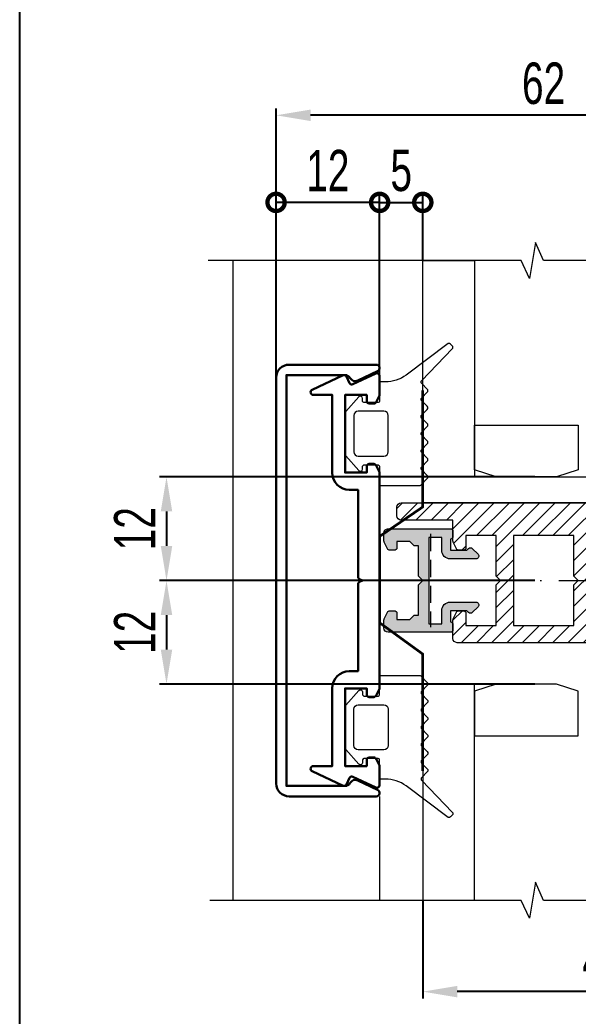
# Model space of a CAD drawing. Extents: x -37 to 8820, y -336 to 478.
# Drawn here: x 2120 to 2160.4, y 129.4 to 201.5 of the extents above; entities that cross this region are included whole.
import ezdxf

# ---------------------------------------------------------------- set-up
doc = ezdxf.new("R2010")
doc.units = 0
doc.header["$LTSCALE"] = 5
doc.linetypes.add('DASHDOT', pattern=[1, 0.5, -0.25, 0, -0.25])
doc.linetypes.add('HIDDEN', pattern=[0.375, 0.25, -0.125])
doc.layers.get('0').update_dxf_attribs({"linetype": 'CONTINUOUS', "lineweight": 30})
doc.layers.get('DEFPOINTS').update_dxf_attribs({"linetype": 'CONTINUOUS'})
for name, color, linetype, lineweight in [('1', 6, 'DASHDOT', 13), ('2', 3, 'HIDDEN', 13), ('Dimentions', 5, 'CONTINUOUS', 15), ('Glass', 5, 'CONTINUOUS', 20), ('Ал подклад', 7, 'CONTINUOUS', 20), ('Герлен', 7, 'CONTINUOUS', 60), ('Зигзаг', 1, 'CONTINUOUS', 15), ('Конструкции', 252, 'CONTINUOUS', 20), ('Подкладки', 1, 'CONTINUOUS', 20), ('Уплотнители', 1, 'CONTINUOUS', 20), ('Штриховка', 1, 'CONTINUOUS', 5)]:
    doc.layers.add(name, color=color, linetype=linetype, lineweight=lineweight)
doc.layers.add('Скрытые', color=14, linetype='CONTINUOUS', plot=False)
doc.styles.add('3', font='RUSS.SHX', dxfattribs={"width": 0.7, "height": 3})
doc.dimstyles.new('MX1_6', dxfattribs={"dimtxt": 3, "dimasz": 2.5, "dimexe": 0.5, "dimexo": 0, "dimgap": 0.8, "dimtad": 1, "dimlfac": 1.6, "dimdsep": 46, "dimtxsty": '3', "dimcen": 0, "dimclrd": 256, "dimclre": 256, "dimclrt": 256, "dimaunit": 1, "dimadec": 0, "dimazin": 0, "dimtfac": 1, "dimtmove": 0, "dimatfit": 1, "dimfxl": 1, "dimtvp": 1, "dimtolj": 1, "dimtzin": 0, "dimarcsym": 0})

# ---------------------------------------------------------------- blocks, each defined once
blk = doc.blocks.new('_DotSmall')
at = {"color": 0, "linetype": 'ByBlock', "const_width": 0.5}
blk.add_lwpolyline([(-0.0625, 0, 1), (0.0625, 0, 1)], format="xyb", close=True, dxfattribs=at)
blk = doc.blocks.new('*D852')
at = {"layer": 'DEFPOINTS', "color": 0, "linetype": 'Continuous', "transparency": 16777216}
for p in [(2149.183064226827, 188.3122635818556), (2149.183064226827, 184.0932647359161), (2146.058064226838, 175.7505308944471)]:
    blk.add_point(p, dxfattribs=at)
at = {"layer": 'Dimentions', "linetype": 'Continuous', "lineweight": -2, "transparency": 16777216}
for p, q in [((2146.058064226838, 175.7505308944471), (2146.058064226838, 188.8122635818556)), ((2146.058064226838, 188.3122635818556), (2149.183064226827, 188.3122635818556)), ((2149.183064226827, 184.0932647359161), (2149.183064226827, 188.8122635818556))]:
    blk.add_line(p, q, dxfattribs=at)
at = {"layer": 'Dimentions', "linetype": 'Continuous', "lineweight": -2, "transparency": 16777216, "xscale": 2.5, "yscale": 2.5, "zscale": 2.5, "rotation": 180}
blk.add_blockref('_DotSmall', (2146.058064226838, 188.3122635818556), dxfattribs=at)
at = {"layer": 'Dimentions', "linetype": 'Continuous', "lineweight": -2, "transparency": 16777216, "xscale": 2.5, "yscale": 2.5, "zscale": 2.5}
blk.add_blockref('_DotSmall', (2149.183064226827, 188.3122635818556), dxfattribs=at)
at = {"layer": 'Dimentions', "linetype": 'Continuous', "transparency": 16777216, "insert": (2147.620564226833, 190.6122635818556), "char_height": 3, "attachment_point": 5, "style": '3'}
blk.add_mtext('\\A1;5', dxfattribs=at)
blk = doc.blocks.new('*D853')
at = {"layer": 'DEFPOINTS', "color": 0, "linetype": 'Continuous', "transparency": 16777216}
for p in [(2149.183064226827, 137.7827970530086), (2175.433064226673, 137.7827970530086), (2149.183064226827, 131.1751885721917)]:
    blk.add_point(p, dxfattribs=at)
at = {"layer": 'Dimentions', "linetype": 'Continuous', "lineweight": -2, "transparency": 16777216}
for p, q in [((2149.183064226827, 137.7827970530086), (2149.183064226827, 130.6751885721917)), ((2175.433064226673, 137.7827970530086), (2175.433064226673, 130.6751885721917)), ((2172.933064226673, 131.1751885721917), (2151.683064226828, 131.1751885721917))]:
    blk.add_line(p, q, dxfattribs=at)
at = {"layer": 'Dimentions', "linetype": 'Continuous', "transparency": 16777216}
for points in [[(2151.683064226828, 131.5918552388583), (2151.683064226828, 130.758521905525), (2149.183064226827, 131.1751885721917)], [(2172.933064226673, 131.5918552388583), (2172.933064226673, 130.758521905525), (2175.433064226673, 131.1751885721917)]]:
    blk.add_solid(points, dxfattribs=at)
at = {"layer": 'Dimentions', "linetype": 'Continuous', "transparency": 16777216, "insert": (2162.30806422675, 133.4751885721917), "char_height": 3, "attachment_point": 5, "style": '3'}
blk.add_mtext('\\A1;42', dxfattribs=at)
blk = doc.blocks.new('*D855')
at = {"layer": 'DEFPOINTS', "color": 0, "linetype": 'Continuous', "transparency": 16777216}
for p in [(2138.55806422684, 194.6163829143499), (2177.308064226686, 185.9229490054133), (2138.55806422684, 173.874658036734)]:
    blk.add_point(p, dxfattribs=at)
at = {"layer": 'Dimentions', "linetype": 'Continuous', "lineweight": -2, "transparency": 16777216}
for p, q in [((2138.55806422684, 173.874658036734), (2138.55806422684, 195.11638291435)), ((2177.308064226686, 185.9229490054133), (2177.308064226686, 195.11638291435)), ((2174.808064226686, 194.6163829143499), (2141.05806422684, 194.6163829143499))]:
    blk.add_line(p, q, dxfattribs=at)
at = {"layer": 'Dimentions', "linetype": 'Continuous', "transparency": 16777216}
for points in [[(2141.05806422684, 195.0330495810166), (2141.05806422684, 194.1997162476833), (2138.55806422684, 194.6163829143499)], [(2174.808064226686, 195.0330495810166), (2174.808064226686, 194.1997162476833), (2177.308064226686, 194.6163829143499)]]:
    blk.add_solid(points, dxfattribs=at)
at = {"layer": 'Dimentions', "linetype": 'Continuous', "transparency": 16777216, "insert": (2157.933064226763, 196.91638291435), "char_height": 3, "attachment_point": 5, "style": '3'}
blk.add_mtext('\\A1;62', dxfattribs=at)
blk = doc.blocks.new('*D856')
at = {"layer": 'DEFPOINTS', "color": 0, "linetype": 'Continuous', "transparency": 16777216}
for p in [(2138.55806422684, 188.3122635818556), (2146.058064226846, 183.5368885157179), (2138.55806422684, 173.874658036734)]:
    blk.add_point(p, dxfattribs=at)
at = {"layer": 'Dimentions', "linetype": 'Continuous', "lineweight": -2, "transparency": 16777216}
for p, q in [((2138.55806422684, 173.874658036734), (2138.55806422684, 188.8122635818556)), ((2146.058064226846, 188.3122635818556), (2138.55806422684, 188.3122635818556)), ((2146.058064226846, 183.5368885157179), (2146.058064226846, 188.8122635818556))]:
    blk.add_line(p, q, dxfattribs=at)
at = {"layer": 'Dimentions', "linetype": 'Continuous', "lineweight": -2, "transparency": 16777216, "xscale": 2.5, "yscale": 2.5, "zscale": 2.5, "rotation": 180}
blk.add_blockref('_DotSmall', (2138.55806422684, 188.3122635818556), dxfattribs=at)
at = {"layer": 'Dimentions', "linetype": 'Continuous', "lineweight": -2, "transparency": 16777216, "xscale": 2.5, "yscale": 2.5, "zscale": 2.5}
blk.add_blockref('_DotSmall', (2146.058064226846, 188.3122635818556), dxfattribs=at)
at = {"layer": 'Dimentions', "linetype": 'Continuous', "transparency": 16777216, "insert": (2142.308064226843, 190.6122635818556), "char_height": 3, "attachment_point": 5, "style": '3'}
blk.add_mtext('\\A1;12', dxfattribs=at)
blk = doc.blocks.new('*D859')
at = {"layer": 'DEFPOINTS', "color": 0, "linetype": 'Continuous', "transparency": 16777216}
for p in [(2157.308064226819, 168.4380308944308), (2130.618641136305, 160.9380308944649), (2157.308064226819, 160.9380308944649)]:
    blk.add_point(p, dxfattribs=at)
at = {"layer": 'Dimentions', "linetype": 'Continuous', "lineweight": -2, "transparency": 16777216}
for p, q in [((2157.308064226819, 168.4380308944308), (2130.118641136306, 168.4380308944308)), ((2130.618641136305, 165.9380308944308), (2130.618641136305, 163.4380308944649)), ((2157.308064226819, 160.9380308944649), (2130.118641136306, 160.9380308944649))]:
    blk.add_line(p, q, dxfattribs=at)
at = {"layer": 'Dimentions', "linetype": 'Continuous', "transparency": 16777216}
for points in [[(2130.201974469639, 165.9380308944308), (2131.035307802972, 165.9380308944308), (2130.618641136305, 168.4380308944308)], [(2130.201974469639, 163.4380308944649), (2131.035307802972, 163.4380308944649), (2130.618641136305, 160.9380308944649)]]:
    blk.add_solid(points, dxfattribs=at)
at = {"layer": 'Dimentions', "linetype": 'Continuous', "transparency": 16777216, "insert": (2128.318641136305, 164.6880308944472), "char_height": 3, "attachment_point": 5, "rotation": 90, "style": '3'}
blk.add_mtext('\\A1;12', dxfattribs=at)
blk = doc.blocks.new('*D860')
at = {"layer": 'DEFPOINTS', "color": 0, "linetype": 'Continuous', "transparency": 16777216}
for p in [(2133.892974686583, 160.9380308944649), (2130.618641136305, 153.438030894494), (2157.308064226819, 153.438030894494)]:
    blk.add_point(p, dxfattribs=at)
at = {"layer": 'Dimentions', "linetype": 'Continuous', "lineweight": -2, "transparency": 16777216}
for p, q in [((2133.892974686583, 160.9380308944649), (2130.118641136306, 160.9380308944649)), ((2130.618641136305, 158.4380308944649), (2130.618641136305, 155.938030894494)), ((2157.308064226819, 153.438030894494), (2130.118641136306, 153.438030894494))]:
    blk.add_line(p, q, dxfattribs=at)
at = {"layer": 'Dimentions', "linetype": 'Continuous', "transparency": 16777216}
for points in [[(2130.201974469639, 158.4380308944649), (2131.035307802972, 158.4380308944649), (2130.618641136305, 160.9380308944649)], [(2130.201974469639, 155.938030894494), (2131.035307802972, 155.938030894494), (2130.618641136305, 153.438030894494)]]:
    blk.add_solid(points, dxfattribs=at)
at = {"layer": 'Dimentions', "linetype": 'Continuous', "transparency": 16777216, "insert": (2128.318641136305, 157.1880308944788), "char_height": 3, "attachment_point": 5, "rotation": 90, "style": '3'}
blk.add_mtext('\\A1;12', dxfattribs=at)

msp = doc.modelspace()

# ---------------------------------------------------------------- hatches: boundary and pattern name
at = {"layer": 'Штриховка'}
h = msp.add_hatch(dxfattribs=at)
h.set_pattern_fill('ANSI31', color=256, scale=6.25, style=0)
h.set_pattern_definition([(45, (1708.451127356684, 371.422520428883), (-0.5524271728019902, 0.5524271728019903), [])])
edge = h.paths.add_edge_path(flags=16)
edge.add_line((2160.120564221407, 157.6880308944653), (2160.120564221407, 160.5478658515201))
edge.add_arc((2160.308064221408, 160.5478658515196), 0.1875000000009095, 134.9999999998035, 179.9999999998611, ccw=False)
edge.add_line((2160.175481699935, 160.6804483729932), (2160.433064221407, 160.9380308944653))
edge.add_line((2160.433064221407, 160.9380308944653), (2160.175481699935, 161.1956134159375))
edge.add_arc((2160.308064221408, 161.328195937411), 0.1875000000008355, 180.000000000139, 225.0000000001965, ccw=False)
edge.add_line((2160.120564221407, 161.3281959374105), (2160.120564221407, 164.1880308944648))
edge.add_line((2160.120564221407, 164.1880308944648), (2155.745564221407, 164.1880308944648))
edge.add_line((2155.745564221407, 164.1880308944648), (2155.745564221407, 157.6880308944653))
edge.add_line((2155.745564221407, 157.6880308944653), (2160.120564221407, 157.6880308944653))
edge = h.paths.add_edge_path(flags=16)
edge.add_arc((2165.933064221408, 161.328195937411), 0.1875000000011571, 180.0000000002779, 225.0000000002948, ccw=False)
edge.add_line((2165.745564221407, 161.3281959374101), (2165.745564221407, 164.1880308944648))
edge.add_line((2165.745564221407, 164.1880308944648), (2161.370564221407, 164.1880308944648))
edge.add_line((2161.370564221407, 164.1880308944648), (2161.370564221407, 157.6880308944653))
edge.add_line((2161.370564221407, 157.6880308944653), (2165.745564221407, 157.6880308944653))
edge.add_line((2165.745564221407, 157.6880308944653), (2165.745564221407, 160.5478658515196))
edge.add_arc((2165.933064221407, 160.5478658515187), 0.1875, 134.9999999997052, 179.9999999997221, ccw=False)
edge.add_line((2165.800481699935, 160.6804483729918), (2166.058064221407, 160.9380308944649))
edge.add_line((2166.058064221407, 160.9380308944649), (2165.800481699935, 161.195613415937))
edge = h.paths.add_edge_path()
edge.add_arc((2151.798945594297, 158.5630308944667), 0.1875000000001081, 90, 153.434948822922, ccw=False)
edge.add_line((2151.798945594297, 158.7505308944667), (2152.120564221407, 158.7505308944667))
edge.add_arc((2152.120564221408, 158.5630308944671), 0.1874999999995452, 1.389821591146756e-10, 90.00000000027791, ccw=False)
edge.add_line((2152.308064221407, 158.5630308944676), (2152.308064221407, 157.6880308944653))
edge.add_line((2152.308064221407, 157.6880308944653), (2154.495564058293, 157.6880308944653))
edge.add_line((2154.495564058293, 157.6880308944653), (2154.495564221407, 160.5478658515205))
edge.add_arc((2154.683064221408, 160.5478658515196), 0.1875000000009095, 134.9999999998035, 179.9999999997221, ccw=False)
edge.add_line((2154.550481699935, 160.6804483729932), (2154.808064221407, 160.9380308944653))
edge.add_line((2154.808064221407, 160.9380308944653), (2154.550481699935, 161.1956134159375))
edge.add_arc((2154.683064221408, 161.328195937411), 0.1875000000008355, 180.000000000139, 225.0000000001965, ccw=False)
edge.add_line((2154.495564221407, 161.3281959374105), (2154.495564089387, 164.1880308944648))
edge.add_line((2154.495564089387, 164.1880308944648), (2152.308064221407, 164.1880308944648))
edge.add_line((2152.308064221407, 164.1880308944648), (2152.308064221407, 163.3130308944635))
edge.add_arc((2152.120564221407, 163.3130308944635), 0.1875, -90, 0, ccw=False)
edge.add_line((2152.120564221407, 163.1255308944635), (2151.798945594297, 163.1255308944639))
edge.add_arc((2151.798945594297, 163.3130308944639), 0.1875, 206.565051177078, 270, ccw=False)
edge.add_line((2151.631240495985, 163.2291783453077), (2151.390359123094, 163.7109410910891))
edge.add_arc((2151.558064221407, 163.7947936402454), 0.1875000000001081, 180, 206.565051177078, ccw=False)
edge.add_line((2151.370564221407, 163.7947936402454), (2151.370564221407, 165.3130308944635))
edge.add_line((2151.370564221407, 165.3130308944635), (2147.620564221398, 165.3130308944635))
edge.add_arc((2147.620564221398, 165.6255308944635), 0.3125, 180, 270, ccw=False)
edge.add_line((2147.308064221398, 165.6255308944635), (2147.308064221398, 166.2505308944635))
edge.add_arc((2147.620564221398, 166.2505308944635), 0.3125, 90, 180, ccw=False)
edge.add_line((2147.620564221398, 166.5630308944635), (2177.308064221397, 166.5630308944635))
edge.add_arc((2177.308064221397, 167.8130308944635), 1.25, 270, 360)
edge.add_line((2178.558064221398, 167.8130308944635), (2178.558064221398, 168.6255308944658))
edge.add_arc((2178.870564221398, 168.6255308944658), 0.3125, 90, 180, ccw=False)
edge.add_line((2178.870564221398, 168.9380308944658), (2180.120564221398, 168.9380308944658))
edge.add_arc((2180.120564221398, 168.6255308944658), 0.3125, 0, 90, ccw=False)
edge.add_line((2180.433064221398, 168.6255308944658), (2180.433064240563, 167.0005309276332))
edge.add_arc((2177.620564240562, 167.0005308944648), 2.8125, -90, 6.757002779522736e-07, ccw=False)
edge.add_line((2177.620564240562, 164.1880308944648), (2166.995564221407, 164.1880308944648))
edge.add_line((2166.995564221407, 164.1880308944648), (2166.995564221407, 161.9380308944653))
edge.add_line((2166.995564221407, 161.9380308944653), (2170.683064221407, 161.9380308944653))
edge.add_arc((2170.683064221407, 160.9380308944653), 1, -89.99999457032482, 90, ccw=False)
edge.add_line((2170.683064316173, 159.9380308944648), (2166.995564221407, 159.9380306634737))
edge.add_line((2166.995564221407, 159.9380306634737), (2166.995564221407, 157.6880308944653))
edge.add_line((2166.995564221407, 157.6880308944653), (2178.558063779176, 157.6880308944658))
edge.add_arc((2178.558063779176, 155.8130308944658), 1.875, 2.1522544102481334e-05, 90, ccw=False)
edge.add_line((2180.433063779176, 155.8130315987894), (2180.433064741752, 153.2505308944662))
edge.add_arc((2180.120564741752, 153.2505308944662), 0.3125, -90, 0, ccw=False)
edge.add_line((2180.120564741752, 152.9380308944662), (2179.495564550053, 152.9380308944662))
edge.add_arc((2179.495564550053, 153.2505308944662), 0.3125, 180.0000180767393, 270, ccw=False)
edge.add_line((2179.183064550053, 153.2505307958729), (2179.183063741588, 155.8130310916515))
edge.add_arc((2178.558063741588, 155.8130308944648), 0.6250000000000311, 1.80767393037e-05, 90)
edge.add_line((2178.558063741588, 156.4380308944653), (2151.683064221407, 156.4380308944653))
edge.add_arc((2151.683064221407, 156.7505308944653), 0.3125, 180, 270, ccw=False)
edge.add_line((2151.370564221407, 156.7505308944653), (2151.370564221407, 158.0812681486852))
edge.add_arc((2151.558064221406, 158.0812681486848), 0.1874999999990905, 153.4349488227977, 179.9999999998611, ccw=False)
edge.add_line((2151.390359123094, 158.1651206978411), (2151.631240495985, 158.646883443623))
h = msp.add_hatch(color=256, dxfattribs=at)
edge = h.paths.add_edge_path()
edge.add_line((2149.183064226849, 160.9380308944617), (2148.925481705378, 161.1956134159343))
edge.add_arc((2149.05806422685, 161.3281959374078), 0.1875000000008355, 180.0000000002779, 225.0000000001965, ccw=False)
edge.add_line((2148.870564226849, 161.3281959374069), (2148.870564226849, 163.4380308944621))
edge.add_line((2148.870564226849, 163.4380308944621), (2148.635729269787, 163.438030894463))
edge.add_arc((2148.635729269786, 163.6255308944644), 0.1875000000013642, 225.0000000002948, 270.0000000002779, ccw=False)
edge.add_line((2148.503146748314, 163.4929483729904), (2148.245564226842, 163.7505308944626))
edge.add_line((2148.245564226842, 163.7505308944626), (2147.308064226842, 163.750530894463))
edge.add_line((2147.308064226842, 163.750530894463), (2147.308064226842, 163.313030894463))
edge.add_arc((2147.120564226842, 163.313030894463), 0.1875, -90, 0, ccw=False)
edge.add_line((2147.120564226842, 163.1255308944626), (2146.798945599731, 163.125530894463))
edge.add_arc((2146.798945599732, 163.3130308944617), 0.1874999999986357, 206.5650511768294, 269.99999999972204, ccw=False)
edge.add_line((2146.63124050142, 163.2291783453067), (2146.390359128529, 163.7109410910882))
edge.add_arc((2146.558064226841, 163.7947936402445), 0.1874999999992947, 180.000000000139, 206.5650511772023, ccw=False)
edge.add_line((2146.370564226842, 163.794793640244), (2146.370564226842, 164.3755308944626))
edge.add_arc((2146.683064226841, 164.3755308944621), 0.3124999999990905, 89.99999999983322, 179.9999999999167, ccw=False)
edge.add_line((2146.683064226842, 164.6880308944617), (2151.183064226849, 164.6880308944617))
edge.add_arc((2151.183064226849, 164.5005308944612), 0.1875000000004547, 0, 90, ccw=False)
edge.add_line((2151.370564226849, 164.5005308944612), (2151.370564226849, 164.1255308944617))
edge.add_arc((2151.183064226849, 164.1255308944617), 0.1875, -90, 0, ccw=False)
edge.add_line((2151.183064226849, 163.9380308944617), (2151.183064226849, 163.1255308944617))
edge.add_line((2151.183064226849, 163.1255308944617), (2152.370564226849, 163.1255308944617))
edge.add_line((2152.370564226849, 163.1255308944617), (2152.503146748321, 163.2581134159338))
edge.add_arc((2152.635729269793, 163.1255308944612), 0.1875000000001924, 45, 135, ccw=False)
edge.add_line((2152.768311791266, 163.2581134159338), (2153.187505965091, 162.8389192421098))
edge.add_arc((2153.047340922146, 162.698754199165), 0.1982233047034264, -90, 44.99999999990712, ccw=False)
edge.add_line((2153.047340922146, 162.5005308944617), (2151.183064226849, 162.5005308944617))
edge.add_arc((2151.183064226849, 163.1255308944617), 0.625, 180, 270, ccw=False)
edge.add_line((2150.558064226849, 163.1255308944617), (2150.558064226849, 164.0630308944617))
edge.add_line((2150.558064226849, 164.0630308944617), (2149.620564226849, 164.0630308944617))
edge.add_line((2149.620564226849, 164.0630308944617), (2149.620564226849, 157.8130308944617))
edge.add_line((2149.620564226849, 157.8130308944617), (2150.558064226849, 157.8130308944617))
edge.add_line((2150.558064226849, 157.8130308944617), (2150.558064226849, 158.7505308944617))
edge.add_arc((2151.183064226849, 158.7505308944617), 0.625, 90, 180, ccw=False)
edge.add_line((2151.183064226849, 159.3755308944617), (2153.047340922146, 159.3755308944617))
edge.add_arc((2153.047340922146, 159.1773075897583), 0.1982233047033333, -45, 90, ccw=False)
edge.add_line((2153.187505965091, 159.0371425468131), (2152.768311791266, 158.6179483729891))
edge.add_arc((2152.635729269793, 158.7505308944617), 0.1875000000001924, 225, 315, ccw=False)
edge.add_line((2152.503146748321, 158.6179483729891), (2152.370564226849, 158.7505308944617))
edge.add_line((2152.370564226849, 158.7505308944617), (2151.183064226849, 158.7505308944617))
edge.add_line((2151.183064226849, 158.7505308944617), (2151.183064226849, 157.9380308944612))
edge.add_arc((2151.183064226849, 157.7505308944612), 0.1875, 0, 90, ccw=False)
edge.add_line((2151.370564226849, 157.7505308944612), (2151.370564226851, 157.375530894463))
edge.add_arc((2151.183064226851, 157.3755308944617), 0.1875, -90, 4.16889633925166e-10, ccw=False)
edge.add_line((2151.183064226851, 157.1880308944617), (2146.683064226842, 157.188030894463))
edge.add_arc((2146.683064226842, 157.500530894463), 0.3125, 180, 270, ccw=False)
edge.add_line((2146.370564226842, 157.500530894463), (2146.370564226842, 158.0812681486816))
edge.add_arc((2146.558064226842, 158.0812681486816), 0.1875, 153.434948822922, 180, ccw=False)
edge.add_line((2146.390359128529, 158.1651206978379), (2146.63124050142, 158.6468834436193))
edge.add_arc((2146.798945599732, 158.5630308944644), 0.1874999999986846, 90.00000000027791, 153.4349488231706, ccw=False)
edge.add_line((2146.798945599731, 158.750530894463), (2147.120564226842, 158.750530894463))
edge.add_arc((2147.120564226843, 158.5630308944635), 0.1874999999995452, 1.389821591146756e-10, 90.00000000027791, ccw=False)
edge.add_line((2147.308064226842, 158.5630308944639), (2147.308064226842, 158.1255308944626))
edge.add_line((2147.308064226842, 158.1255308944626), (2148.245564226842, 158.1255308944626))
edge.add_line((2148.245564226842, 158.1255308944626), (2148.503146748314, 158.3831134159347))
edge.add_arc((2148.635729269787, 158.2505308944612), 0.1875000000014786, 90, 135, ccw=False)
edge.add_line((2148.635729269787, 158.4380308944626), (2148.870564226849, 158.4380308944626))
edge.add_line((2148.870564226849, 158.4380308944626), (2148.870564226849, 160.5478658515164))
edge.add_arc((2149.05806422685, 160.5478658515155), 0.1875000000009095, 134.9999999997052, 179.9999999997221, ccw=False)
edge.add_line((2148.925481705378, 160.6804483729895), (2149.183064226849, 160.9380308944617))

# ---------------------------------------------------------------- linework, layer by layer
for points in [[(2138.55806422684, 146.2505308944612), (2138.55806422684, 175.6255308944603, -0.4142135623731006), (2139.49556422684, 176.5630308944603), (2145.80806422684, 176.5630308944603, -0.8025848516716022), (2145.913718792276, 176.0864539477009), (2144.477043459256, 175.4165212376317, -0.4015594422234812), (2143.904032882423, 175.6111078175374, 0.279739281223065), (2143.571362807578, 175.8130308944603), (2139.30806422684, 175.8130308944603), (2139.30806422684, 146.0630308944607), (2143.571362807578, 146.0630308944607, 0.279739281223065), (2143.904032882423, 146.2649539713841, -0.4015594422234812), (2144.477043459256, 146.4595405512898), (2145.913718792276, 145.7896078412202, -0.8025848516716022), (2145.80806422684, 145.3130308944612), (2139.49556422684, 145.3130308944612, -0.4142135623731006)], [(2146.058064226842, 153.1697936402427, -0.1164338214657997), (2146.038269325153, 153.0859410910864), (2145.797387952262, 152.6041783453049, -0.2840790438404123), (2145.629682853951, 152.5005308944617), (2145.308064226842, 152.5005308944617, -0.4142135623730951), (2145.120564226842, 152.6880308944617), (2145.120564226842, 153.1255308944617), (2143.558064226842, 153.1255308944617), (2143.558064226842, 147.5005308944617), (2145.120564226842, 147.5005308944617), (2145.120564226842, 147.9380308944612, -0.4142135623730951), (2145.308064226842, 148.1255308944617), (2145.629682853951, 148.1255308944617, -0.2840790438404119), (2145.797387952262, 148.0218834436179), (2146.038269325153, 147.5401206978361, -0.1164338214658538), (2146.058064226842, 147.4562681486802), (2146.058064226842, 146.1255308944612, -0.5486187866266353), (2145.791323302765, 145.9555981843916), (2144.12248563222, 146.733789970385, 0.4142135623730518), (2143.873311998074, 146.6430981843921), (2143.653304214701, 146.1712899703855, -0.4142135623730517), (2143.404130580556, 146.0805981843925), (2141.166323302766, 147.1241048555009, -0.2914734195861178), (2141.058064226842, 147.2940375655701), (2141.058064226842, 147.3130308944612, -0.4142135623730951), (2141.245564226842, 147.5005308944617), (2142.620564226842, 147.5005308944617), (2142.620564226842, 153.1255308944617, -0.4142135623730284), (2143.87056422684, 154.3755308944617), (2144.495564226842, 154.3755308944617), (2144.495564226842, 160.6658995215705, -0.2840790438404208), (2144.599211677684, 160.8336046198831), (2144.808064226842, 160.9380308944617), (2144.599211677684, 161.0424571690393, -0.2840790438404123), (2144.495564226842, 161.2101622673519), (2144.495564226842, 167.5005308944612), (2143.870564226842, 167.5005308944612, -0.4142135623730542), (2142.620564226842, 168.7505308944612), (2142.620564226842, 174.3755308944617), (2141.245564226842, 174.3755308944617, -0.4142135623730699), (2141.058064226842, 174.5630308944617), (2141.058064226842, 174.5820242233524, -0.2914734195860797), (2141.166323302766, 174.751956933422), (2143.404130580556, 175.7954636045308, -0.4142135623730517), (2143.653304214701, 175.7047718185379), (2143.873311998074, 175.2329636045308, 0.4142135623730518), (2144.12248563222, 175.1422718185379), (2145.791323302765, 175.9204636045308, -0.5486187866266353), (2146.058064226842, 175.7505308944612), (2146.058064226842, 174.4197936402422, -0.1164338214658538), (2146.038269325153, 174.3359410910864), (2145.797387952262, 173.8541783453049, -0.2840790438404119), (2145.629682853951, 173.7505308944612), (2145.308064226842, 173.7505308944612, -0.4142135623730951), (2145.120564226842, 173.9380308944612), (2145.120564226842, 174.3755308944612), (2143.558064226842, 174.3755308944612), (2143.558064226842, 168.7505308944617), (2145.120564226842, 168.7505308944617), (2145.120564226842, 169.1880308944612, -0.4142135623730951), (2145.308064226842, 169.3755308944617), (2145.629682853951, 169.3755308944617, -0.2840790438404123), (2145.797387952262, 169.2718834436175), (2146.038269325153, 168.790120697836, -0.1164338214657993), (2146.058064226842, 168.7062681486802)]]:
    msp.add_lwpolyline(points, format="xyb", close=True)
at = {"layer": '1'}
msp.add_line((2138.630435605123, 160.9380308944644), (2188.245564226842, 160.9380308944644), dxfattribs=at)
at = {"layer": '2'}
msp.add_line((2149.73048918099, 164.3130308944648), (2149.73048918099, 157.5630308944644), dxfattribs=at)
at = {"layer": 'Glass'}
for points in [[(2152.933064226842, 184.0932647359238), (2152.933064227013, 168.4380308944667), (2149.183064227013, 168.4380308944667), (2149.183064226842, 184.0932647359238)], [(2152.933064226877, 168.9404356302109), (2152.933064226877, 172.188030894403), (2160.433064226886, 172.1880308944489), (2160.433064226886, 168.9404356302568), (2158.870564226848, 168.4380308943821), (2154.495564226914, 168.4380308944626)], [(2152.933064226877, 152.9356261587188), (2152.933064226877, 149.6880308945267), (2160.433064226886, 149.6880308944808), (2160.433064226886, 152.9356261586729), (2158.870564226848, 153.4380308945476), (2154.495564226914, 153.4380308944671)]]:
    msp.add_lwpolyline(points, close=True, dxfattribs=at)
msp.add_lwpolyline([(2152.933064226839, 137.7827970530086), (2152.933064227013, 153.438030894463), (2149.183064227013, 153.438030894463), (2149.183064226839, 137.7827970530086)], dxfattribs=at)
at = {"layer": 'Ал подклад', "color": 0}
msp.add_lwpolyline([(2178.558063741588, 156.4380308944644), (2151.683064221407, 156.4380308944644, -0.4142135623730951), (2151.370564221407, 156.7505308944644), (2151.370564221407, 158.0812681486843, -0.1164338214658102), (2151.390359123094, 158.1651206978406), (2151.631240495985, 158.6468834436225, -0.2840790438403004), (2151.798945594297, 158.7505308944662), (2152.120564221407, 158.7505308944667, -0.4142135623733169), (2152.308064221407, 158.5630308944667), (2152.308064221407, 157.6880308944644), (2154.495564058293, 157.6880308944644), (2154.495564221407, 160.5478658515196, -0.1989123673795979), (2154.550481699935, 160.6804483729922), (2154.808064221407, 160.9380308944649), (2154.550481699935, 161.1956134159375, -0.1989123673795859), (2154.495564221407, 161.3281959374096), (2154.495564089387, 164.1880308944648), (2152.308064221407, 164.1880308944648), (2152.308064221407, 163.313030894463, -0.4142135623733169), (2152.120564221407, 163.125530894463), (2151.798945594297, 163.125530894463, -0.2840790438403002), (2151.631240495985, 163.2291783453077), (2151.390359123094, 163.7109410910887, -0.1164338214658102), (2151.370564221407, 163.7947936402449), (2151.370564221407, 165.3130308944626), (2147.620564221398, 165.313030894463, -0.4142135623730951), (2147.308064221398, 165.625530894463), (2147.308064221398, 166.250530894463, -0.4142135623730951), (2147.620564221398, 166.563030894463), (2177.308064221397, 166.5630308944626, 0.4142135623730951)], format="xyb", dxfattribs=at)
msp.add_lwpolyline([(2160.120564221407, 157.6880308944649), (2160.120564221407, 160.5478658515196, -0.1989123673796266), (2160.175481699935, 160.6804483729922), (2160.433064221407, 160.9380308944649), (2160.175481699935, 161.1956134159375, -0.1989123673795717), (2160.120564221407, 161.3281959374101), (2160.120564221407, 164.1880308944648), (2155.745564221407, 164.1880308944648), (2155.745564221407, 157.6880308944644)], format="xyb", close=True, dxfattribs=at)
at = {"layer": 'Герлен', "ltscale": 2, "const_width": 0.1875}
msp.add_lwpolyline([(2149.167822097138, 147.1543318098472), (2149.167822097138, 155.6223942445892), (2146.058064226842, 157.8799398549183), (2146.058064226842, 164.1299398549192), (2149.167822097138, 166.25366754434), (2149.167822097138, 174.6993072440611)], dxfattribs=at)
at = {"layer": 'Зигзаг'}
for points in [[(2188.84141429717, 184.0932647359211), (2157.918386058546, 184.0932647359211), (2157.33753608775, 185.4111611671017), (2156.901898609654, 182.7984613343362), (2156.31940166245, 184.0932647359211), (2133.637573105471, 184.0932647359211)], [(2188.84141429717, 137.7827970530086), (2157.918386058546, 137.7827970530086), (2157.33753608775, 139.1006934841891), (2156.901898609654, 136.4879936514237), (2156.31940166245, 137.7827970530086), (2133.7487090811, 137.7827970530086)]]:
    msp.add_lwpolyline(points, dxfattribs=at)
at = {"layer": 'Конструкции'}
for p, q in [((2146.058064226846, 184.093264735922), (2146.058064226846, 176.5630308944603)), ((2146.058064226844, 145.3130308944649), (2146.058064226844, 137.7827970530113))]:
    msp.add_line(p, q, dxfattribs=at)
msp.add_lwpolyline([(2135.433064226845, 184.0932647359225), (2135.433064226845, 137.7827970530086)], dxfattribs=at)
at = {"layer": 'Подкладки'}
msp.add_lwpolyline([(2149.183064226842, 168.4380308944626), (2176.058064226842, 168.4380308944626), (2176.058064226842, 166.5630308944626), (2149.183064226842, 166.5630308944626)], close=True, dxfattribs=at)
at = {"layer": 'Скрытые', "linetype": 'Continuous'}
msp.add_lwpolyline([(2120, 9.999999999999773), (2120, 286.9999999999998), (2285.000000000001, 286.9999999999998), (2285.000000000001, 9.999999999999773)], close=True, dxfattribs=at)
at = {"layer": 'Уплотнители'}
for points in [[(2144.808064226842, 169.1567808944626, -0.4142135623730951), (2144.964314226842, 169.3130308944626), (2145.901814226842, 169.3130308944626, -0.4142135623730951), (2146.058064226842, 169.1567808944626), (2146.058064226842, 167.8130308944621), (2148.946008400503, 167.8130308944621, 0.1989123673352304), (2149.034396748136, 167.8496425467985), (2149.512299661402, 168.3275454599018, 0.4142135619067565), (2149.512299661578, 168.5485163288469), (2149.108270530169, 168.9525454617162, -0.4142135619062034), (2149.108270529993, 169.1735163306614), (2149.5122996614, 169.5775454617162, 0.4142135619112647), (2149.512299661574, 169.7985163306632), (2149.108270530155, 170.2025454617162, -0.4142135618642688), (2149.108270529964, 170.4235163306459), (2149.512299661252, 170.8275454617162, 0.4142135623019409), (2149.51229966128, 171.0485163308105), (2149.108270530597, 171.4525454599018, -0.4142135630358015), (2149.108270530846, 171.6735163292731), (2149.512299661225, 172.0775454575734, 0.4142135623730951), (2149.512299661225, 172.2985163266946), (2149.108270529971, 172.7025454600577, -0.4142135624637165), (2149.108270530506, 172.9235163292121), (2149.512299661225, 173.3275454575734, 0.4142135623730958), (2149.512299661225, 173.5485163266946), (2149.108270529831, 173.9525454604897, -0.4142135625653189), (2149.108270530404, 174.1735163296828), (2149.512299661225, 174.5775454575735, 0.4142135623730951), (2149.512299661225, 174.7985163266946), (2149.1082705299, 175.2025454601519, -0.4142135618530923), (2149.108270530204, 175.423516329077), (2151.322578792281, 177.7025454575735, 0.4142135623730951), (2151.322578792281, 177.9235163266946), (2151.191256386479, 178.0548387340088, 0.2925382143430558), (2151.026754488967, 178.0909694120876), (2147.973560404615, 175.8101702998058, -0.1617877531424436), (2146.477382127011, 175.3130308944621), (2146.058064226842, 175.3130308944621), (2146.058064226842, 173.9692808944621, -0.4142135623730948), (2145.901814226842, 173.8130308944621), (2144.964314226842, 173.8130308944621, -0.4142135623730951), (2144.808064226842, 173.9692808944621), (2144.808064226842, 174.1255308944621, 0.6685866648355444), (2144.541204220519, 174.2358916166497), (2143.603704220519, 173.1712739803108, 0.1986191920077149), (2143.558064226842, 173.0609132581242), (2143.558064226842, 170.065148530801, 0.1986191920077149), (2143.603704220519, 169.9547878086139), (2144.541204220519, 168.8901701722754, 0.668586664835515), (2144.808064226842, 169.0005308944626)], [(2144.183064226842, 172.8755308944621), (2144.183064226842, 170.2505308944626, 0.4142135623730951), (2144.495564226842, 169.9380308944626), (2146.370564226842, 169.9380308944626, 0.4142135623730951), (2146.683064226842, 170.2505308944626), (2146.683064226842, 172.8755308944621, 0.4142135623730951), (2146.370564226842, 173.1880308944621), (2144.495564226842, 173.1880308944621, 0.4142135623730951)], [(2144.808064226842, 152.7192808944612, 0.4142135623730951), (2144.964314226842, 152.5630308944612), (2145.901814226842, 152.5630308944612, 0.4142135623730951), (2146.058064226842, 152.7192808944612), (2146.058064226842, 154.0630308944612), (2148.946008400503, 154.0630308944612, -0.1989123673352304), (2149.034396748136, 154.0264192421243), (2149.512299661402, 153.5485163290211, -0.4142135619067565), (2149.512299661578, 153.3275454600764), (2149.108270530169, 152.9235163272067, 0.4142135619062034), (2149.108270529993, 152.7025454582619), (2149.5122996614, 152.2985163272067, -0.4142135619112647), (2149.512299661574, 152.0775454582601), (2149.108270530155, 151.6735163272067, 0.4142135618642688), (2149.108270529964, 151.4525454582779), (2149.512299661252, 151.0485163272067, -0.4142135623019409), (2149.51229966128, 150.8275454581132), (2149.108270530597, 150.4235163290211, 0.4142135630358015), (2149.108270530846, 150.2025454596507), (2149.512299661225, 149.7985163313494, -0.4142135623730951), (2149.512299661225, 149.5775454622292), (2149.108270529971, 149.1735163288661, 0.4142135624637165), (2149.108270530506, 148.9525454597108), (2149.512299661225, 148.5485163313494, -0.4142135623730958), (2149.512299661225, 148.3275454622292), (2149.108270529831, 147.923516328434, 0.4142135625653189), (2149.108270530404, 147.7025454592405), (2149.512299661225, 147.2985163313494, -0.4142135623730951), (2149.512299661225, 147.0775454622291), (2149.1082705299, 146.6735163287714, 0.4142135618530923), (2149.108270530204, 146.4525454598467), (2151.322578792281, 144.1735163313494, -0.4142135623730951), (2151.322578792281, 143.9525454622291), (2151.191256386479, 143.821223054915, -0.2925382143430558), (2151.026754488967, 143.7850923768358), (2147.973560404615, 146.0658914891171, 0.1617877531424436), (2146.477382127011, 146.5630308944612), (2146.058064226842, 146.5630308944612), (2146.058064226842, 147.9067808944608, 0.4142135623730948), (2145.901814226842, 148.0630308944608), (2144.964314226842, 148.0630308944608, 0.4142135623730951), (2144.808064226842, 147.9067808944608), (2144.808064226842, 147.7505308944607, -0.6685866648355444), (2144.541204220519, 147.6401701722736), (2143.603704220519, 148.7047878086125, -0.1986191920077149), (2143.558064226842, 148.8151485307996), (2143.558064226842, 151.8109132581223, -0.1986191920077149), (2143.603704220519, 151.9212739803094), (2144.541204220519, 152.9858916166483, -0.668586664835515), (2144.808064226842, 152.8755308944612)], [(2144.183064226842, 149.0005308944608), (2144.183064226842, 151.6255308944612, -0.4142135623730951), (2144.495564226842, 151.9380308944612), (2146.370564226842, 151.9380308944612, -0.4142135623730951), (2146.683064226842, 151.6255308944612), (2146.683064226842, 149.0005308944608, -0.4142135623730951), (2146.370564226842, 148.6880308944608), (2144.495564226842, 148.6880308944608, -0.4142135623730951)]]:
    msp.add_lwpolyline(points, format="xyb", close=True, dxfattribs=at)
msp.add_lwpolyline([(2149.183064226849, 160.9380308944617), (2148.925481705378, 161.1956134159343, -0.1989123673796534), (2148.870564226849, 161.3281959374069), (2148.870564226849, 163.4380308944621), (2148.635729269787, 163.438030894463, -0.1989123673792402), (2148.503146748314, 163.4929483729904), (2148.245564226842, 163.7505308944626), (2147.308064226842, 163.750530894463), (2147.308064226842, 163.313030894463, -0.4142135623734279), (2147.120564226842, 163.1255308944626), (2146.798945599731, 163.125530894463, -0.2840790438402074), (2146.63124050142, 163.2291783453067), (2146.390359128529, 163.7109410910882, -0.1164338214657435), (2146.370564226842, 163.794793640244), (2146.370564226842, 164.3755308944626, -0.414213562373195), (2146.683064226842, 164.6880308944617), (2151.183064226849, 164.6880308944617, -0.4142135623730397), (2151.370564226849, 164.5005308944612), (2151.370564226849, 164.1255308944617, -0.414213562373123), (2151.183064226849, 163.9380308944617), (2151.183064226849, 163.1255308944617), (2152.370564226849, 163.1255308944617), (2152.503146748321, 163.2581134159338, -0.4142135623730951), (2152.768311791266, 163.2581134159338), (2153.187505965091, 162.8389192421098, -0.6681786379192989), (2153.047340922146, 162.5005308944617), (2151.183064226849, 162.5005308944617, -0.4142135623730951), (2150.558064226849, 163.1255308944617), (2150.558064226849, 164.0630308944617), (2149.620564226849, 164.0630308944617), (2149.620564226849, 157.8130308944617), (2150.558064226849, 157.8130308944617), (2150.558064226849, 158.7505308944617, -0.4142135623730951), (2151.183064226849, 159.3755308944617), (2153.047340922146, 159.3755308944617, -0.6681786379192988), (2153.187505965091, 159.0371425468131), (2152.768311791266, 158.6179483729891, -0.4142135623730951), (2152.503146748321, 158.6179483729891), (2152.370564226849, 158.7505308944617), (2151.183064226849, 158.7505308944617), (2151.183064226849, 157.9380308944612, -0.4142135623731506), (2151.370564226849, 157.7505308944612), (2151.370564226851, 157.375530894463, -0.4142135623750097), (2151.183064226851, 157.1880308944617), (2146.683064226842, 157.188030894463, -0.4142135623729619), (2146.370564226842, 157.500530894463), (2146.370564226842, 158.0812681486816, -0.1164338214658003), (2146.390359128529, 158.1651206978379), (2146.63124050142, 158.6468834436193, -0.2840790438402317), (2146.798945599731, 158.750530894463), (2147.120564226842, 158.750530894463, -0.4142135623732062), (2147.308064226842, 158.5630308944639), (2147.308064226842, 158.1255308944626), (2148.245564226842, 158.1255308944626), (2148.503146748314, 158.3831134159347, -0.1989123673795331), (2148.635729269787, 158.4380308944626), (2148.870564226849, 158.4380308944626), (2148.870564226849, 160.5478658515164, -0.1989123673796235), (2148.925481705378, 160.6804483729895), (2149.183064226849, 160.9380308944617)], format="xyb", dxfattribs=at)

# ---------------------------------------------------------------- dimensions: what is measured, and where the dimension line sits
at = {"layer": 'Dimentions', "linetype": 'Continuous'}
for base, p1, p2, picture, middle in [((2138.55806422684, 194.6163829143499), (2177.308064226686, 185.9229490054133), (2138.55806422684, 173.874658036734), '*D855', (2157.933064226763, 196.91638291435)), ((2149.183064226827, 131.1751885721917), (2175.433064226673, 137.7827970530086), (2149.183064226827, 137.7827970530086), '*D853', (2162.30806422675, 133.4751885721917))]:
    dim = msp.add_linear_dim(base=base, p1=p1, p2=p2, dimstyle='MX1_6', dxfattribs=at)
    dim.commit()
    dim.dimension.update_dxf_attribs({"geometry": picture, "text_midpoint": middle})
for base, p1, p2, picture, middle in [((2138.55806422684, 188.3122635818556), (2146.058064226846, 183.5368885157179), (2138.55806422684, 173.874658036734), '*D856', (2142.308064226843, 190.6122635818556)), ((2149.183064226827, 188.3122635818556), (2146.058064226838, 175.7505308944471), (2149.183064226827, 184.0932647359161), '*D852', (2147.620564226833, 190.6122635818556))]:
    dim = msp.add_linear_dim(base=base, p1=p1, p2=p2, dimstyle='MX1_6', override={"dimdec": 0, "dimblk1": 'DotSmall', "dimblk2": 'DotSmall', "dimsah": 1}, dxfattribs=at)
    dim.commit()
    dim.dimension.update_dxf_attribs({"geometry": picture, "text_midpoint": middle})
for base, p1, p2, picture, middle in [((2130.618641136305, 160.9380308944649), (2157.308064226818, 168.4380308944307), (2157.308064226818, 160.9380308944649), '*D859', (2128.318641136305, 164.6880308944472)), ((2130.618641136305, 153.438030894494), (2133.892974686582, 160.9380308944649), (2157.308064226818, 153.4380308944939), '*D860', (2128.318641136305, 157.1880308944788))]:
    dim = msp.add_linear_dim(base=base, p1=p1, p2=p2, angle=90, dimstyle='MX1_6', dxfattribs=at)
    dim.commit()
    dim.dimension.update_dxf_attribs({"geometry": picture, "text_midpoint": middle})

doc.saveas('drawing.dxf')
